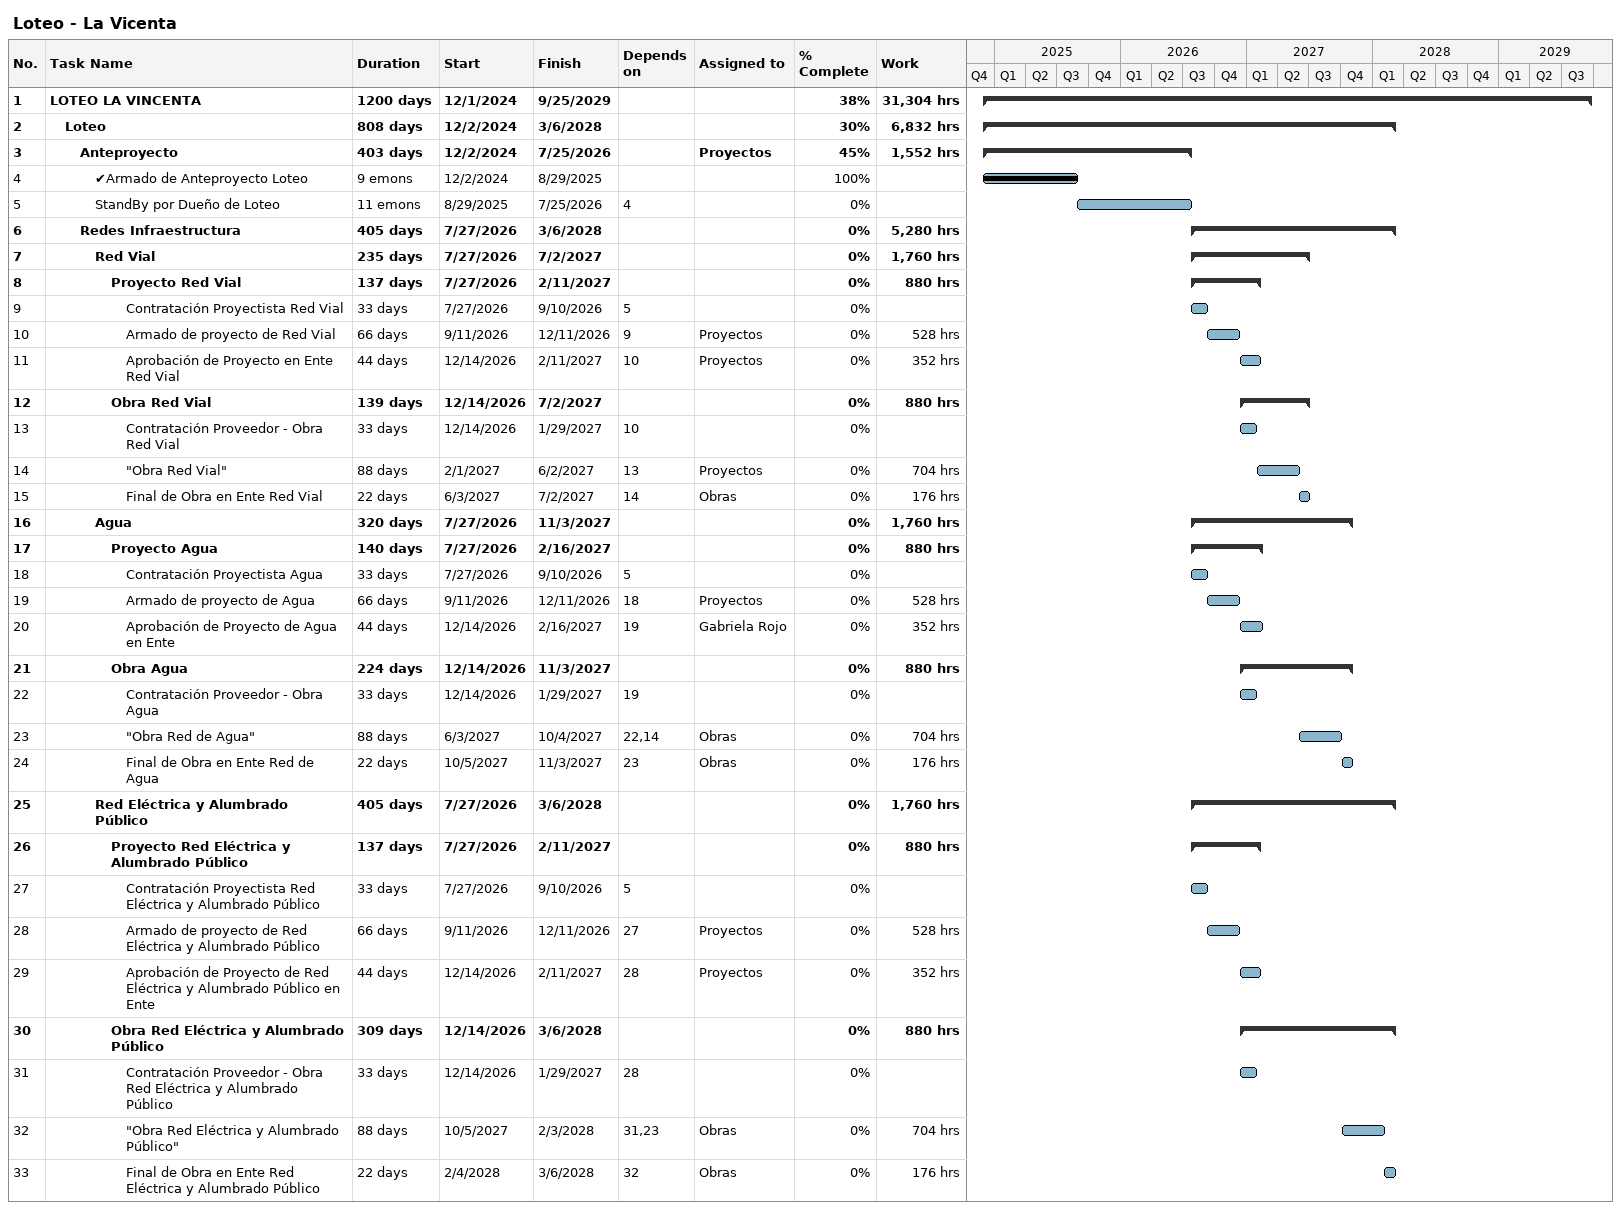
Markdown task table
Loteo - La Vicenta

| ID | Level | Task | Duration | Start | Finish | Predecessors | Resources | % complete | Work (h) |
|---|---|---|---|---|---|---|---|---|---|
| 1 | 1 | **LOTEO LA VINCENTA** | 1200d | 2024-12-01 | 2029-09-25 |  |  | 38 | 31304 |
| 2 | 2 | **Loteo** | 808d | 2024-12-02 | 2028-03-06 |  |  | 30 | 6832 |
| 3 | 3 | **Anteproyecto** | 403d | 2024-12-02 | 2026-07-25 |  | Proyectos | 45 | 1552 |
| 4 | 4 | ✔Armado de Anteproyecto Loteo | 9emo | 2024-12-02 | 2025-08-29 |  |  | 100 |  |
| 5 | 4 | StandBy por Dueño de Loteo | 11emo | 2025-08-29 | 2026-07-25 | 4 |  | 0 |  |
| 6 | 3 | **Redes Infraestructura** | 405d | 2026-07-27 | 2028-03-06 |  |  | 0 | 5280 |
| 7 | 4 | **Red Vial** | 235d | 2026-07-27 | 2027-07-02 |  |  | 0 | 1760 |
| 8 | 5 | **Proyecto Red Vial** | 137d | 2026-07-27 | 2027-02-11 |  |  | 0 | 880 |
| 9 | 6 | Contratación Proyectista Red Vial | 33d | 2026-07-27 | 2026-09-10 | 5 |  | 0 |  |
| 10 | 6 | Armado de proyecto de Red Vial | 66d | 2026-09-11 | 2026-12-11 | 9 | Proyectos | 0 | 528 |
| 11 | 6 | Aprobación de Proyecto en Ente Red Vial | 44d | 2026-12-14 | 2027-02-11 | 10 | Proyectos | 0 | 352 |
| 12 | 5 | **Obra Red Vial** | 139d | 2026-12-14 | 2027-07-02 |  |  | 0 | 880 |
| 13 | 6 | Contratación Proveedor - Obra Red Vial | 33d | 2026-12-14 | 2027-01-29 | 10 |  | 0 |  |
| 14 | 6 | "Obra Red Vial" | 88d | 2027-02-01 | 2027-06-02 | 13 | Proyectos | 0 | 704 |
| 15 | 6 | Final de Obra en Ente Red Vial | 22d | 2027-06-03 | 2027-07-02 | 14 | Obras | 0 | 176 |
| 16 | 4 | **Agua** | 320d | 2026-07-27 | 2027-11-03 |  |  | 0 | 1760 |
| 17 | 5 | **Proyecto Agua** | 140d | 2026-07-27 | 2027-02-16 |  |  | 0 | 880 |
| 18 | 6 | Contratación Proyectista Agua | 33d | 2026-07-27 | 2026-09-10 | 5 |  | 0 |  |
| 19 | 6 | Armado de proyecto de Agua | 66d | 2026-09-11 | 2026-12-11 | 18 | Proyectos | 0 | 528 |
| 20 | 6 | Aprobación de Proyecto de Agua en Ente | 44d | 2026-12-14 | 2027-02-16 | 19 | Gabriela Rojo | 0 | 352 |
| 21 | 5 | **Obra Agua** | 224d | 2026-12-14 | 2027-11-03 |  |  | 0 | 880 |
| 22 | 6 | Contratación Proveedor - Obra Agua | 33d | 2026-12-14 | 2027-01-29 | 19 |  | 0 |  |
| 23 | 6 | "Obra Red de Agua" | 88d | 2027-06-03 | 2027-10-04 | 22, 14 | Obras | 0 | 704 |
| 24 | 6 | Final de Obra en Ente Red de Agua | 22d | 2027-10-05 | 2027-11-03 | 23 | Obras | 0 | 176 |
| 25 | 4 | **Red Eléctrica y Alumbrado Público** | 405d | 2026-07-27 | 2028-03-06 |  |  | 0 | 1760 |
| 26 | 5 | **Proyecto Red Eléctrica y Alumbrado Público** | 137d | 2026-07-27 | 2027-02-11 |  |  | 0 | 880 |
| 27 | 6 | Contratación Proyectista Red Eléctrica y Alumbrado Público | 33d | 2026-07-27 | 2026-09-10 | 5 |  | 0 |  |
| 28 | 6 | Armado de proyecto de Red Eléctrica y Alumbrado Público | 66d | 2026-09-11 | 2026-12-11 | 27 | Proyectos | 0 | 528 |
| 29 | 6 | Aprobación de Proyecto de Red Eléctrica y Alumbrado Público en Ente | 44d | 2026-12-14 | 2027-02-11 | 28 | Proyectos | 0 | 352 |
| 30 | 5 | **Obra Red Eléctrica y Alumbrado Público** | 309d | 2026-12-14 | 2028-03-06 |  |  | 0 | 880 |
| 31 | 6 | Contratación Proveedor - Obra Red Eléctrica y Alumbrado Público | 33d | 2026-12-14 | 2027-01-29 | 28 |  | 0 |  |
| 32 | 6 | "Obra Red Eléctrica y Alumbrado Público" | 88d | 2027-10-05 | 2028-02-03 | 31, 23 | Obras | 0 | 704 |
| 33 | 6 | Final de Obra en Ente Red Eléctrica y Alumbrado Público | 22d | 2028-02-04 | 2028-03-06 | 32 | Obras | 0 | 176 |
